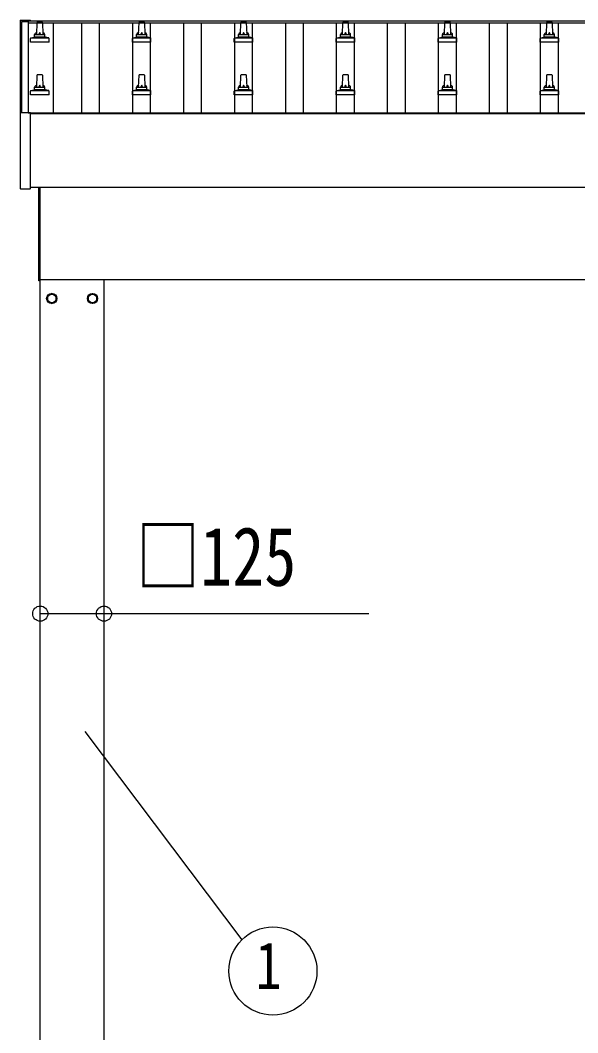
# Model space of a CAD drawing. Units: millimetres, scale not verified. Extents: x -14718 to 14718, y -10395 to 10395.
# Drawn here: x -11705 to -10611, y -770 to 1215 of the extents above; entities that cross this region are included whole.
import ezdxf
from ezdxf.enums import TextEntityAlignment as Align

# ---------------------------------------------------------------- set-up
doc = ezdxf.new("R2010")
doc.units = ezdxf.units.MM
doc.header["$LTSCALE"] = 40
for name, color, linetype in [('0-5_YKK_13', 4, 'Continuous'), ('0-6_YKK_A1', 4, 'Continuous'), ('0-7_YKK_D', 6, 'Continuous')]:
    doc.layers.add(name, color=color, linetype=linetype)
doc.styles.add('ＭＳ ゴシック', font='')
doc.styles.get('ＭＳ ゴシック').set_extended_font_data('MS Gothic')

msp = doc.modelspace()

# ---------------------------------------------------------------- linework, layer by layer
at = {"layer": '0-5_YKK_13'}
for p, q in [((-11704.73, 1214.61), (-11704.73, 1214.01)), ((-11704.73, 1214.01), (-11704.73, 1033.34)), ((-11703.73, 1215.13), (-11685.73, 1215.13)), ((-11684.73, 1213.95), (-11684.73, 1214.61)), ((-11684.73, 1213.95), (-11684.73, 1214.01)), ((-11670.7, 1211.93), (-11662.16, 1211.93)), ((-11470.7, 1211.93), (-11462.16, 1211.93)), ((-11270.7, 1211.93), (-11262.16, 1211.93)), ((-11070.7, 1211.93), (-11062.16, 1211.93)), ((-10870.7, 1211.93), (-10862.16, 1211.93)), ((-10670.7, 1211.93), (-10662.16, 1211.93)), ((-11672.43, 1187.43), (-11671.7, 1210.95)), ((-11661.16, 1210.95), (-11660.43, 1187.43)), ((-11472.43, 1187.43), (-11471.7, 1210.95)), ((-11461.16, 1210.95), (-11460.43, 1187.43)), ((-11272.43, 1187.43), (-11271.7, 1210.95)), ((-11261.16, 1210.95), (-11260.43, 1187.43)), ((-11072.43, 1187.43), (-11071.7, 1210.95)), ((-11061.16, 1210.95), (-11060.43, 1187.43)), ((-10872.43, 1187.43), (-10871.7, 1210.95)), ((-10861.16, 1210.95), (-10860.43, 1187.43)), ((-10672.43, 1187.43), (-10671.7, 1210.95)), ((-10661.16, 1210.95), (-10660.43, 1187.43)), ((-11684.68, 1171.93), (-11684.68, 1179.64)), ((-11648.18, 1171.93), (-11684.68, 1171.93)), ((-11684.3, 1180.43), (-11648.56, 1180.43)), ((-11683.92, 1180.61), (-11677.2, 1182.24)), ((-11676.81, 1182.43), (-11656.05, 1182.43)), ((-11676.43, 1183.21), (-11676.43, 1187.43)), ((-11675.43, 1187.43), (-11657.43, 1187.43)), ((-11656.43, 1183.21), (-11656.43, 1187.43)), ((-11648.95, 1180.61), (-11655.67, 1182.24)), ((-11648.18, 1171.93), (-11648.18, 1179.64)), ((-11484.68, 1171.93), (-11484.68, 1179.64)), ((-11448.18, 1171.93), (-11484.68, 1171.93)), ((-11484.3, 1180.43), (-11448.56, 1180.43)), ((-11483.92, 1180.61), (-11477.2, 1182.24)), ((-11476.81, 1182.43), (-11456.05, 1182.43)), ((-11476.43, 1183.21), (-11476.43, 1187.43)), ((-11475.43, 1187.43), (-11457.43, 1187.43)), ((-11456.43, 1183.21), (-11456.43, 1187.43)), ((-11448.95, 1180.61), (-11455.67, 1182.24)), ((-11448.18, 1171.93), (-11448.18, 1179.64)), ((-11284.68, 1171.93), (-11284.68, 1179.64)), ((-11248.18, 1171.93), (-11284.68, 1171.93)), ((-11284.3, 1180.43), (-11248.56, 1180.43)), ((-11283.92, 1180.61), (-11277.2, 1182.24)), ((-11276.81, 1182.43), (-11256.05, 1182.43)), ((-11276.43, 1183.21), (-11276.43, 1187.43)), ((-11275.43, 1187.43), (-11257.43, 1187.43)), ((-11256.43, 1183.21), (-11256.43, 1187.43)), ((-11248.95, 1180.61), (-11255.67, 1182.24)), ((-11248.18, 1171.93), (-11248.18, 1179.64)), ((-11084.68, 1171.93), (-11084.68, 1179.64)), ((-11048.18, 1171.93), (-11084.68, 1171.93)), ((-11084.3, 1180.43), (-11048.56, 1180.43)), ((-11083.92, 1180.61), (-11077.2, 1182.24)), ((-11076.81, 1182.43), (-11056.05, 1182.43)), ((-11076.43, 1183.21), (-11076.43, 1187.43)), ((-11075.43, 1187.43), (-11057.43, 1187.43)), ((-11056.43, 1183.21), (-11056.43, 1187.43)), ((-11048.95, 1180.61), (-11055.67, 1182.24)), ((-11048.18, 1171.93), (-11048.18, 1179.64)), ((-10884.68, 1171.93), (-10884.68, 1179.64)), ((-10848.18, 1171.93), (-10884.68, 1171.93)), ((-10884.3, 1180.43), (-10848.56, 1180.43)), ((-10883.92, 1180.61), (-10877.2, 1182.24)), ((-10876.81, 1182.43), (-10856.05, 1182.43)), ((-10876.43, 1183.21), (-10876.43, 1187.43)), ((-10875.43, 1187.43), (-10857.43, 1187.43)), ((-10856.43, 1183.21), (-10856.43, 1187.43)), ((-10848.95, 1180.61), (-10855.67, 1182.24)), ((-10848.18, 1171.93), (-10848.18, 1179.64)), ((-10684.68, 1171.93), (-10684.68, 1179.64)), ((-10648.18, 1171.93), (-10684.68, 1171.93)), ((-10684.3, 1180.43), (-10648.56, 1180.43)), ((-10683.92, 1180.61), (-10677.2, 1182.24)), ((-10676.81, 1182.43), (-10656.05, 1182.43)), ((-10676.43, 1183.21), (-10676.43, 1187.43)), ((-10675.43, 1187.43), (-10657.43, 1187.43)), ((-10656.43, 1183.21), (-10656.43, 1187.43)), ((-10648.95, 1180.61), (-10655.67, 1182.24)), ((-10648.18, 1171.93), (-10648.18, 1179.64)), ((-11672.43, 1084.09), (-11671.7, 1107.62)), ((-11670.7, 1108.59), (-11662.16, 1108.59)), ((-11661.16, 1107.62), (-11660.43, 1084.09)), ((-11472.43, 1084.09), (-11471.7, 1107.62)), ((-11470.7, 1108.59), (-11462.16, 1108.59)), ((-11461.16, 1107.62), (-11460.43, 1084.09)), ((-11272.43, 1084.09), (-11271.7, 1107.62)), ((-11270.7, 1108.59), (-11262.16, 1108.59)), ((-11261.16, 1107.62), (-11260.43, 1084.09)), ((-11072.43, 1084.09), (-11071.7, 1107.62)), ((-11070.7, 1108.59), (-11062.16, 1108.59)), ((-11061.16, 1107.62), (-11060.43, 1084.09)), ((-10872.43, 1084.09), (-10871.7, 1107.62)), ((-10870.7, 1108.59), (-10862.16, 1108.59)), ((-10861.16, 1107.62), (-10860.43, 1084.09)), ((-10672.43, 1084.09), (-10671.7, 1107.62)), ((-10670.7, 1108.59), (-10662.16, 1108.59)), ((-10661.16, 1107.62), (-10660.43, 1084.09)), ((-11684.68, 1068.59), (-11684.68, 1076.31)), ((-11684.3, 1077.09), (-11648.56, 1077.09)), ((-11683.92, 1077.28), (-11677.2, 1078.91)), ((-11676.81, 1079.09), (-11656.05, 1079.09)), ((-11676.43, 1079.88), (-11676.43, 1084.09)), ((-11675.43, 1084.09), (-11657.43, 1084.09)), ((-11656.43, 1079.88), (-11656.43, 1084.09)), ((-11648.95, 1077.28), (-11655.67, 1078.91)), ((-11648.18, 1068.59), (-11648.18, 1076.31)), ((-11484.68, 1068.59), (-11484.68, 1076.31)), ((-11484.3, 1077.09), (-11448.56, 1077.09)), ((-11483.92, 1077.28), (-11477.2, 1078.91)), ((-11476.81, 1079.09), (-11456.05, 1079.09)), ((-11476.43, 1079.88), (-11476.43, 1084.09)), ((-11475.43, 1084.09), (-11457.43, 1084.09)), ((-11456.43, 1079.88), (-11456.43, 1084.09)), ((-11448.95, 1077.28), (-11455.67, 1078.91)), ((-11448.18, 1068.59), (-11448.18, 1076.31)), ((-11284.68, 1068.59), (-11284.68, 1076.31)), ((-11284.3, 1077.09), (-11248.56, 1077.09)), ((-11283.92, 1077.28), (-11277.2, 1078.91)), ((-11276.81, 1079.09), (-11256.05, 1079.09)), ((-11276.43, 1079.88), (-11276.43, 1084.09)), ((-11275.43, 1084.09), (-11257.43, 1084.09)), ((-11256.43, 1079.88), (-11256.43, 1084.09)), ((-11248.95, 1077.28), (-11255.67, 1078.91)), ((-11248.18, 1068.59), (-11248.18, 1076.31)), ((-11084.68, 1068.59), (-11084.68, 1076.31)), ((-11084.3, 1077.09), (-11048.56, 1077.09)), ((-11083.92, 1077.28), (-11077.2, 1078.91)), ((-11076.81, 1079.09), (-11056.05, 1079.09)), ((-11076.43, 1079.88), (-11076.43, 1084.09)), ((-11075.43, 1084.09), (-11057.43, 1084.09)), ((-11056.43, 1079.88), (-11056.43, 1084.09)), ((-11048.95, 1077.28), (-11055.67, 1078.91)), ((-11048.18, 1068.59), (-11048.18, 1076.31)), ((-10884.68, 1068.59), (-10884.68, 1076.31)), ((-10884.3, 1077.09), (-10848.56, 1077.09)), ((-10883.92, 1077.28), (-10877.2, 1078.91)), ((-10876.81, 1079.09), (-10856.05, 1079.09)), ((-10876.43, 1079.88), (-10876.43, 1084.09)), ((-10875.43, 1084.09), (-10857.43, 1084.09)), ((-10856.43, 1079.88), (-10856.43, 1084.09)), ((-10848.95, 1077.28), (-10855.67, 1078.91)), ((-10848.18, 1068.59), (-10848.18, 1076.31)), ((-10684.68, 1068.59), (-10684.68, 1076.31)), ((-10684.3, 1077.09), (-10648.56, 1077.09)), ((-10683.92, 1077.28), (-10677.2, 1078.91)), ((-10676.81, 1079.09), (-10656.05, 1079.09)), ((-10676.43, 1079.88), (-10676.43, 1084.09)), ((-10675.43, 1084.09), (-10657.43, 1084.09)), ((-10656.43, 1079.88), (-10656.43, 1084.09)), ((-10648.95, 1077.28), (-10655.67, 1078.91)), ((-10648.18, 1068.59), (-10648.18, 1076.31)), ((-11648.18, 1068.59), (-11684.68, 1068.59)), ((-11448.18, 1068.59), (-11484.68, 1068.59)), ((-11248.18, 1068.59), (-11284.68, 1068.59)), ((-11048.18, 1068.59), (-11084.68, 1068.59)), ((-10848.18, 1068.59), (-10884.68, 1068.59)), ((-10648.18, 1068.59), (-10684.68, 1068.59)), ((-11704.73, 1033.34), (-11704.73, 885.34)), ((-11703.73, 1033.84), (-11704.23, 1033.84)), ((-11685.73, 1033.84), (-11703.73, 1033.84)), ((-11685.23, 1033.84), (-11685.73, 1033.84)), ((-11684.73, 885.34), (-11684.73, 1033.34)), ((-11704.23, 884.84), (-11685.23, 884.84)), ((-11668.43, 704), (-11668.43, 887.47)), ((-11666.43, 887.47), (-11666.43, 704)), ((-11666.43, 704), (-11668.43, 704)), ((-11634.33, 669.75), (-11634.43, 669.75)), ((-11634.33, 669.25), (-11634.43, 669.25)), ((-11571.53, 669.75), (-11571.43, 669.75)), ((-11571.53, 669.25), (-11571.43, 669.25))]:
    msp.add_line(p, q, dxfattribs=at)
for points in [[(-11704.73, 1214.61), (-11704.7, 1214.8), (-11704.62, 1214.93), (-11704.53, 1215.01), (-11704.45, 1215.07), (-11704.37, 1215.1), (-11704.32, 1215.11), (-11704.28, 1215.11), (-11704.24, 1215.12), (-11704.05, 1215.13), (-11703.87, 1215.13), (-11703.73, 1215.13)], [(-11685.73, 1215.13), (-11685.54, 1215.13), (-11685.37, 1215.13), (-11685.23, 1215.12), (-11685.16, 1215.11), (-11685.1, 1215.1), (-11685.01, 1215.06), (-11684.88, 1214.96), (-11684.79, 1214.83), (-11684.78, 1214.81)]]:
    msp.add_lwpolyline(points, dxfattribs=at)
for points in [[(-11642.93, 679.31), (-11651.43, 674.41), (-11651.43, 664.59), (-11642.93, 659.69), (-11634.43, 664.59), (-11634.43, 674.41)], [(-11562.93, 679.31), (-11554.43, 674.41), (-11554.43, 664.59), (-11562.93, 659.69), (-11571.43, 664.59), (-11571.43, 674.41)]]:
    msp.add_lwpolyline(points, close=True, dxfattribs=at)
for centre, radius in [((-11642.93, 669.5), 10), ((-11642.93, 669.5), 8.5), ((-11562.93, 669.5), 10), ((-11562.93, 669.5), 8.5)]:
    msp.add_circle(centre, radius, dxfattribs=at)
for centre, radius, start, end in [((-11685.23, 1214.61), 0.499, 0.00068, 23.5008), ((-11670.7, 1210.93), 1, 90, 178.60509), ((-11662.16, 1210.93), 1, 1.39491, 90), ((-11470.7, 1210.93), 1, 90, 178.60509), ((-11462.16, 1210.93), 1, 1.39491, 90), ((-11270.7, 1210.93), 1, 90, 178.60509), ((-11262.16, 1210.93), 1, 1.39491, 90), ((-11070.7, 1210.93), 1, 90, 178.60509), ((-11062.16, 1210.93), 1, 1.39491, 90), ((-10870.7, 1210.93), 1, 90, 178.60509), ((-10862.16, 1210.93), 1, 1.39491, 90), ((-10670.7, 1210.93), 1, 90, 178.60509), ((-10662.16, 1210.93), 1, 1.39491, 90), ((-11683.68, 1179.64), 1, 103.62699, 180), ((-11677.43, 1183.21), 1, 283.62699, 0), ((-11672.35, 1186.79), 4.13, 90, 171.17633), ((-11675.43, 1186.43), 1, 90, 180), ((-11663.1, 1187.43), 4.83, 133.60282, 180), ((-11669.76, 1187.43), 4.83, 0, 46.39718), ((-11660.52, 1186.79), 4.13, 8.82367, 90), ((-11657.43, 1186.43), 1, 0, 90), ((-11655.43, 1183.21), 1, 180, 256.37301), ((-11649.18, 1179.64), 1, 0, 76.37301), ((-11483.68, 1179.64), 1, 103.62699, 180), ((-11477.43, 1183.21), 1, 283.62699, 0), ((-11472.35, 1186.79), 4.13, 90, 171.17633), ((-11475.43, 1186.43), 1, 90, 180), ((-11463.1, 1187.43), 4.83, 133.60282, 180), ((-11469.76, 1187.43), 4.83, 0, 46.39718), ((-11460.52, 1186.79), 4.13, 8.82367, 90), ((-11457.43, 1186.43), 1, 0, 90), ((-11455.43, 1183.21), 1, 180, 256.37301), ((-11449.18, 1179.64), 1, 0, 76.37301), ((-11283.68, 1179.64), 1, 103.62699, 180), ((-11277.43, 1183.21), 1, 283.62699, 0), ((-11272.35, 1186.79), 4.13, 90, 171.17633), ((-11275.43, 1186.43), 1, 90, 180), ((-11263.1, 1187.43), 4.83, 133.60282, 180), ((-11269.76, 1187.43), 4.83, 0, 46.39718), ((-11260.52, 1186.79), 4.13, 8.82367, 90), ((-11257.43, 1186.43), 1, 0, 90), ((-11255.43, 1183.21), 1, 180, 256.37301), ((-11249.18, 1179.64), 1, 0, 76.37301), ((-11083.68, 1179.64), 1, 103.62699, 180), ((-11077.43, 1183.21), 1, 283.62699, 0), ((-11072.35, 1186.79), 4.13, 90, 171.17633), ((-11075.43, 1186.43), 1, 90, 180), ((-11063.1, 1187.43), 4.83, 133.60282, 180), ((-11069.76, 1187.43), 4.83, 0, 46.39718), ((-11060.52, 1186.79), 4.13, 8.82367, 90), ((-11057.43, 1186.43), 1, 0, 90), ((-11055.43, 1183.21), 1, 180, 256.37301), ((-11049.18, 1179.64), 1, 0, 76.37301), ((-10883.68, 1179.64), 1, 103.62699, 180), ((-10877.43, 1183.21), 1, 283.62699, 0), ((-10872.35, 1186.79), 4.13, 90, 171.17633), ((-10875.43, 1186.43), 1, 90, 180), ((-10863.1, 1187.43), 4.83, 133.60282, 180), ((-10869.76, 1187.43), 4.83, 0, 46.39718), ((-10860.52, 1186.79), 4.13, 8.82367, 90), ((-10857.43, 1186.43), 1, 0, 90), ((-10855.43, 1183.21), 1, 180, 256.37301), ((-10849.18, 1179.64), 1, 0, 76.37301), ((-10683.68, 1179.64), 1, 103.62699, 180), ((-10677.43, 1183.21), 1, 283.62699, 0), ((-10672.35, 1186.79), 4.13, 90, 171.17633), ((-10675.43, 1186.43), 1, 90, 180), ((-10663.1, 1187.43), 4.83, 133.60282, 180), ((-10669.76, 1187.43), 4.83, 0, 46.39718), ((-10660.52, 1186.79), 4.13, 8.82367, 90), ((-10657.43, 1186.43), 1, 0, 90), ((-10655.43, 1183.21), 1, 180, 256.37301), ((-10649.18, 1179.64), 1, 0, 76.37301), ((-11670.7, 1107.59), 1, 90, 178.60509), ((-11662.16, 1107.59), 1, 1.39491, 90), ((-11470.7, 1107.59), 1, 90, 178.60509), ((-11462.16, 1107.59), 1, 1.39491, 90), ((-11270.7, 1107.59), 1, 90, 178.60509), ((-11262.16, 1107.59), 1, 1.39491, 90), ((-11070.7, 1107.59), 1, 90, 178.60509), ((-11062.16, 1107.59), 1, 1.39491, 90), ((-10870.7, 1107.59), 1, 90, 178.60509), ((-10862.16, 1107.59), 1, 1.39491, 90), ((-10670.7, 1107.59), 1, 90, 178.60509), ((-10662.16, 1107.59), 1, 1.39491, 90), ((-11683.68, 1076.31), 1, 103.62699, 180), ((-11677.43, 1079.88), 1, 283.62699, 0), ((-11672.35, 1083.46), 4.13, 90, 171.17633), ((-11675.43, 1083.09), 1, 90, 180), ((-11663.1, 1084.09), 4.83, 133.60282, 180), ((-11669.76, 1084.09), 4.83, 0, 46.39718), ((-11660.52, 1083.46), 4.13, 8.82367, 90), ((-11657.43, 1083.09), 1, 0, 90), ((-11655.43, 1079.88), 1, 180, 256.37301), ((-11649.18, 1076.31), 1, 0, 76.37301), ((-11483.68, 1076.31), 1, 103.62699, 180), ((-11477.43, 1079.88), 1, 283.62699, 0), ((-11472.35, 1083.46), 4.13, 90, 171.17633), ((-11475.43, 1083.09), 1, 90, 180), ((-11463.1, 1084.09), 4.83, 133.60282, 180), ((-11469.76, 1084.09), 4.83, 0, 46.39718), ((-11460.52, 1083.46), 4.13, 8.82367, 90), ((-11457.43, 1083.09), 1, 0, 90), ((-11455.43, 1079.88), 1, 180, 256.37301), ((-11449.18, 1076.31), 1, 0, 76.37301), ((-11283.68, 1076.31), 1, 103.62699, 180), ((-11277.43, 1079.88), 1, 283.62699, 0), ((-11272.35, 1083.46), 4.13, 90, 171.17633), ((-11275.43, 1083.09), 1, 90, 180), ((-11263.1, 1084.09), 4.83, 133.60282, 180), ((-11269.76, 1084.09), 4.83, 0, 46.39718), ((-11260.52, 1083.46), 4.13, 8.82367, 90), ((-11257.43, 1083.09), 1, 0, 90), ((-11255.43, 1079.88), 1, 180, 256.37301), ((-11249.18, 1076.31), 1, 0, 76.37301), ((-11083.68, 1076.31), 1, 103.62699, 180), ((-11077.43, 1079.88), 1, 283.62699, 0), ((-11072.35, 1083.46), 4.13, 90, 171.17633), ((-11075.43, 1083.09), 1, 90, 180), ((-11063.1, 1084.09), 4.83, 133.60282, 180), ((-11069.76, 1084.09), 4.83, 0, 46.39718), ((-11060.52, 1083.46), 4.13, 8.82367, 90), ((-11057.43, 1083.09), 1, 0, 90), ((-11055.43, 1079.88), 1, 180, 256.37301), ((-11049.18, 1076.31), 1, 0, 76.37301), ((-10883.68, 1076.31), 1, 103.62699, 180), ((-10877.43, 1079.88), 1, 283.62699, 0), ((-10872.35, 1083.46), 4.13, 90, 171.17633), ((-10875.43, 1083.09), 1, 90, 180), ((-10863.1, 1084.09), 4.83, 133.60282, 180), ((-10869.76, 1084.09), 4.83, 0, 46.39718), ((-10860.52, 1083.46), 4.13, 8.82367, 90), ((-10857.43, 1083.09), 1, 0, 90), ((-10855.43, 1079.88), 1, 180, 256.37301), ((-10849.18, 1076.31), 1, 0, 76.37301), ((-10683.68, 1076.31), 1, 103.62699, 180), ((-10677.43, 1079.88), 1, 283.62699, 0), ((-10672.35, 1083.46), 4.13, 90, 171.17633), ((-10675.43, 1083.09), 1, 90, 180), ((-10663.1, 1084.09), 4.83, 133.60282, 180), ((-10669.76, 1084.09), 4.83, 0, 46.39718), ((-10660.52, 1083.46), 4.13, 8.82367, 90), ((-10657.43, 1083.09), 1, 0, 90), ((-10655.43, 1079.88), 1, 180, 256.37301), ((-10649.18, 1076.31), 1, 0, 76.37301), ((-11704.23, 1033.34), 0.5, 90, 180), ((-11685.23, 1033.34), 0.5, 0, 90), ((-11704.23, 885.34), 0.5, 180, 270), ((-11685.23, 885.34), 0.5, 270, 0), ((-11642.93, 669.5), 8.6, 111.25399, 128.74601), ((-11642.93, 669.5), 8.6, 51.25399, 68.74601), ((-11562.93, 669.5), 8.6, 111.25399, 128.74601), ((-11562.93, 669.5), 8.6, 51.25399, 68.74601), ((-11642.93, 669.5), 8.6, 171.25399, 188.74601), ((-11642.93, 669.5), 8.6, 231.25399, 248.74601), ((-11642.93, 669.5), 8.6, 291.25399, 308.74601), ((-11642.93, 669.5), 8.6, 1.66581, 8.74601), ((-11642.93, 669.5), 8.6, 351.25399, 358.33419), ((-11562.93, 669.5), 8.6, 171.25399, 178.33419), ((-11562.93, 669.5), 8.6, 181.66581, 188.74601), ((-11562.93, 669.5), 8.6, 231.25399, 248.74601), ((-11562.93, 669.5), 8.6, 291.25399, 308.74601), ((-11562.93, 669.5), 8.6, 351.25399, 8.74601)]:
    msp.add_arc(centre, radius, start, end, dxfattribs=at)
at = {"layer": '0-6_YKK_A1'}
for p, q in [((-11701.43, 1212.98), (-11689.43, 1212.98)), ((-11701.43, 1033.84), (-11701.43, 1212.98)), ((-11689.43, 1213.95), (-6243.43, 1213.95)), ((-11689.43, 1213.95), (-11689.43, 1210.36)), ((-11689.43, 1212.98), (-11689.43, 1033.84)), ((-11689.43, 1210.36), (-6243.43, 1210.36)), ((-11639.93, 1210.36), (-11639.93, 1033.9)), ((-11583.93, 1033.9), (-11583.93, 1210.36)), ((-11548.93, 1033.9), (-11548.93, 1210.36)), ((-11483.93, 1033.9), (-11483.93, 1210.36)), ((-11448.93, 1033.9), (-11448.93, 1210.36)), ((-11383.93, 1033.9), (-11383.93, 1210.36)), ((-11348.93, 1033.9), (-11348.93, 1210.36)), ((-11283.93, 1033.9), (-11283.93, 1210.36)), ((-11248.93, 1033.9), (-11248.93, 1210.36)), ((-11183.93, 1033.9), (-11183.93, 1210.36)), ((-11148.93, 1033.9), (-11148.93, 1210.36)), ((-11083.93, 1033.9), (-11083.93, 1210.36)), ((-11048.93, 1033.9), (-11048.93, 1210.36)), ((-10983.93, 1033.9), (-10983.93, 1210.36)), ((-10948.93, 1033.9), (-10948.93, 1210.36)), ((-10883.93, 1033.9), (-10883.93, 1210.36)), ((-10848.93, 1033.9), (-10848.93, 1210.36)), ((-10783.93, 1033.9), (-10783.93, 1210.36)), ((-10748.93, 1033.9), (-10748.93, 1210.36)), ((-10683.93, 1033.9), (-10683.93, 1210.36)), ((-10648.93, 1033.9), (-10648.93, 1210.36)), ((-11689.43, 1033.9), (-6243.43, 1033.9)), ((-11684.73, 1032.35), (-6248.13, 1032.35)), ((-6248.13, 887.47), (-11684.73, 887.47)), ((-11666.43, 706.5), (-6360.08, 706.5)), ((-11665.43, -2093.5), (-11665.43, 706.5)), ((-11540.43, 706.5), (-11540.43, -2093.5))]:
    msp.add_line(p, q, dxfattribs=at)
at = {"layer": '0-7_YKK_D'}
msp.add_line((-11577.86, -179.37), (-11269.9, -588.03), dxfattribs=at)
msp.add_lwpolyline([(-11665.43, 51.5), (-11540.43, 51.5), (-11020.93, 51.5)], dxfattribs=at)
for centre, radius in [((-11665.43, 51.5), 14.88), ((-11540.43, 51.5), 14.88), ((-11209.03, -649.35), 86.4)]:
    msp.add_circle(centre, radius, dxfattribs=at)

# ---------------------------------------------------------------- texts
at = {"layer": '0-7_YKK_D', "style": 'ＭＳ ゴシック', "width": 0.8}
for s, height, p in [('□125', 115.5, (-11477.73, 71.5)), ('1', 92.38, (-11242.63, -712.35))]:
    msp.add_text(s, height=height, dxfattribs=at).set_placement(p, align=Align.BOTTOM_LEFT)

doc.saveas('drawing.dxf')
